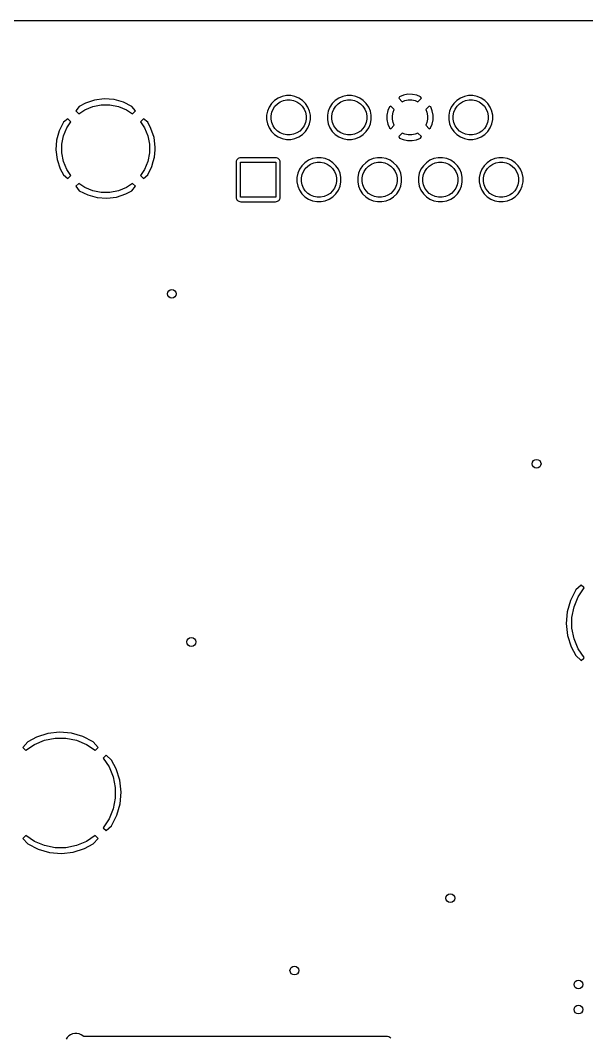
# Model space of a CAD drawing. Extents: x 49 to 143, y -158 to -38.
# Drawn here: x 88.47 to 114.3, y -85.86 to -39.47 of the extents above; entities that cross this region are included whole.
import ezdxf

# ---------------------------------------------------------------- set-up
doc = ezdxf.new("R2010")
doc.units = 0
doc.layers.add('BLACK', color=7, linetype='CONTINUOUS')

msp = doc.modelspace()

# ---------------------------------------------------------------- linework, layer by layer
at = {"layer": 'BLACK', "linetype": 'CONTINUOUS'}
for p, q in [((55.3118, -39.468), (137.004, -39.468)), ((91.8548, -43.1068), (91.4322, -43.247)), ((92.2954, -43.0519), (91.8548, -43.1068)), ((92.7382, -43.0839), (92.2954, -43.0519)), ((93.1663, -43.2018), (92.7382, -43.0839)), ((100.062, -43.1192), (99.9222, -43.2585)), ((100.225, -43.0098), (100.062, -43.1192)), ((100.407, -42.9344), (100.225, -43.0098)), ((100.32, -43.187), (100.466, -43.1267)), ((100.601, -42.896), (100.407, -42.9344)), ((100.466, -43.1267), (100.62, -43.096)), ((100.797, -42.896), (100.601, -42.896)), ((100.62, -43.096), (100.778, -43.096)), ((100.778, -43.096), (100.932, -43.1267)), ((100.991, -42.9344), (100.797, -42.896)), ((100.932, -43.1267), (101.078, -43.187)), ((101.173, -43.0098), (100.991, -42.9344)), ((101.336, -43.1192), (101.173, -43.0098)), ((101.476, -43.2585), (101.336, -43.1192)), ((102.832, -43.1192), (102.692, -43.2585)), ((102.995, -43.0098), (102.832, -43.1192)), ((103.177, -42.9344), (102.995, -43.0098)), ((103.09, -43.187), (103.236, -43.1267)), ((103.371, -42.896), (103.177, -42.9344)), ((103.236, -43.1267), (103.39, -43.096)), ((103.567, -42.896), (103.371, -42.896)), ((103.39, -43.096), (103.548, -43.096)), ((103.548, -43.096), (103.702, -43.1267)), ((103.761, -42.9344), (103.567, -42.896)), ((103.702, -43.1267), (103.848, -43.187)), ((103.943, -43.0098), (103.761, -42.9344)), ((104.106, -43.1192), (103.943, -43.0098)), ((104.246, -43.2585), (104.106, -43.1192)), ((105.759, -42.9535), (105.722, -43.0201)), ((105.722, -43.0201), (105.881, -43.1785)), ((105.936, -42.8812), (105.759, -42.9535)), ((105.881, -43.1785), (106.006, -43.1267)), ((106.14, -42.8416), (105.936, -42.8812)), ((106.006, -43.1267), (106.16, -43.096)), ((106.347, -42.8425), (106.14, -42.8416)), ((106.16, -43.096), (106.318, -43.096)), ((106.318, -43.096), (106.472, -43.1267)), ((106.551, -42.8838), (106.347, -42.8425)), ((106.472, -43.1267), (106.597, -43.1785)), ((106.719, -42.9545), (106.551, -42.8838)), ((106.597, -43.1785), (106.756, -43.0201)), ((106.756, -43.0201), (106.719, -42.9545)), ((108.372, -43.1192), (108.232, -43.2585)), ((108.535, -43.0098), (108.372, -43.1192)), ((108.717, -42.9344), (108.535, -43.0098)), ((108.63, -43.187), (108.776, -43.1267)), ((108.911, -42.896), (108.717, -42.9344)), ((108.776, -43.1267), (108.93, -43.096)), ((109.107, -42.896), (108.911, -42.896)), ((108.93, -43.096), (109.088, -43.096)), ((109.088, -43.096), (109.242, -43.1267)), ((109.301, -42.9344), (109.107, -42.896)), ((109.242, -43.1267), (109.388, -43.187)), ((109.483, -43.0098), (109.301, -42.9344)), ((109.646, -43.1192), (109.483, -43.0098)), ((109.786, -43.2585), (109.646, -43.1192)), ((91.1558, -43.3948), (90.9915, -43.5943)), ((90.9915, -43.5943), (91.1274, -43.7302)), ((91.1274, -43.7302), (91.4066, -43.5436)), ((91.4322, -43.247), (91.1558, -43.3948)), ((91.4066, -43.5436), (91.7706, -43.3929)), ((91.7706, -43.3929), (92.157, -43.316)), ((92.157, -43.316), (92.551, -43.316)), ((92.551, -43.316), (92.9374, -43.3929)), ((92.9374, -43.3929), (93.3014, -43.5436)), ((93.5531, -43.3958), (93.1663, -43.2018)), ((93.3014, -43.5436), (93.5806, -43.7302)), ((93.7165, -43.5943), (93.5531, -43.3958)), ((93.5938, -43.7169), (93.7165, -43.5943)), ((99.7374, -43.6043), (99.699, -43.7975)), ((99.8128, -43.4223), (99.7374, -43.6043)), ((99.9222, -43.2585), (99.8128, -43.4223)), ((99.9297, -43.6626), (99.99, -43.5171)), ((99.99, -43.5171), (100.078, -43.386)), ((100.078, -43.386), (100.189, -43.2746)), ((100.189, -43.2746), (100.32, -43.187)), ((101.078, -43.187), (101.209, -43.2746)), ((101.209, -43.2746), (101.32, -43.386)), ((101.32, -43.386), (101.408, -43.5171)), ((101.408, -43.5171), (101.468, -43.6626)), ((101.585, -43.4223), (101.476, -43.2585)), ((101.661, -43.6043), (101.585, -43.4223)), ((101.699, -43.7975), (101.661, -43.6043)), ((102.507, -43.6043), (102.469, -43.7975)), ((102.583, -43.4223), (102.507, -43.6043)), ((102.692, -43.2585), (102.583, -43.4223)), ((102.7, -43.6626), (102.76, -43.5171)), ((102.76, -43.5171), (102.848, -43.386)), ((102.848, -43.386), (102.959, -43.2746)), ((102.959, -43.2746), (103.09, -43.187)), ((103.848, -43.187), (103.979, -43.2746)), ((103.979, -43.2746), (104.09, -43.386)), ((104.09, -43.386), (104.178, -43.5171)), ((104.178, -43.5171), (104.238, -43.6626)), ((104.355, -43.4223), (104.246, -43.2585)), ((104.431, -43.6043), (104.355, -43.4223)), ((104.469, -43.7975), (104.431, -43.6043)), ((105.227, -43.5843), (105.185, -43.7877)), ((105.297, -43.4157), (105.227, -43.5843)), ((105.363, -43.3794), (105.297, -43.4157)), ((105.521, -43.5377), (105.363, -43.3794)), ((105.47, -43.6626), (105.521, -43.5377)), ((107.115, -43.3794), (106.957, -43.5377)), ((106.957, -43.5377), (107.008, -43.6626)), ((107.182, -43.4163), (107.115, -43.3794)), ((107.254, -43.5929), (107.182, -43.4163)), ((107.293, -43.7967), (107.254, -43.5929)), ((108.047, -43.6043), (108.009, -43.7975)), ((108.123, -43.4223), (108.047, -43.6043)), ((108.232, -43.2585), (108.123, -43.4223)), ((108.24, -43.6626), (108.3, -43.5171)), ((108.3, -43.5171), (108.388, -43.386)), ((108.388, -43.386), (108.499, -43.2746)), ((108.499, -43.2746), (108.63, -43.187)), ((109.388, -43.187), (109.519, -43.2746)), ((109.519, -43.2746), (109.63, -43.386)), ((109.63, -43.386), (109.718, -43.5171)), ((109.718, -43.5171), (109.778, -43.6626)), ((109.895, -43.4223), (109.786, -43.2585)), ((109.971, -43.6043), (109.895, -43.4223)), ((109.974, -43.6202), (109.971, -43.6043)), ((90.6323, -43.9535), (90.4338, -44.1169)), ((90.7682, -44.0894), (90.6323, -43.9535)), ((93.5806, -43.7302), (93.5938, -43.717)), ((93.5938, -43.717), (93.5938, -43.7169)), ((94.0757, -43.9535), (93.9398, -44.0894)), ((94.2752, -44.1178), (94.0757, -43.9535)), ((99.699, -43.7975), (99.699, -43.9945)), ((99.699, -43.9945), (99.7374, -44.1877)), ((99.899, -43.8172), (99.9297, -43.6626)), ((99.899, -43.9748), (99.899, -43.8172)), ((99.9297, -44.1294), (99.899, -43.9748)), ((101.468, -43.6626), (101.499, -43.8172)), ((101.499, -43.9748), (101.468, -44.1294)), ((101.499, -43.8172), (101.499, -43.9748)), ((101.661, -44.1877), (101.699, -43.9945)), ((101.699, -43.9945), (101.699, -43.7975)), ((102.469, -43.7975), (102.469, -43.9945)), ((102.469, -43.9945), (102.507, -44.1877)), ((102.669, -43.8172), (102.7, -43.6626)), ((102.669, -43.9748), (102.669, -43.8172)), ((102.7, -44.1294), (102.669, -43.9748)), ((104.238, -43.6626), (104.269, -43.8172)), ((104.269, -43.9748), (104.238, -44.1294)), ((104.269, -43.8172), (104.269, -43.9748)), ((104.431, -44.1877), (104.469, -43.9945)), ((104.469, -43.9945), (104.469, -43.7975)), ((105.185, -43.7877), (105.185, -43.9953)), ((105.185, -43.9953), (105.224, -44.1991)), ((105.439, -43.8172), (105.47, -43.6626)), ((105.439, -43.9748), (105.439, -43.8172)), ((105.47, -44.1294), (105.439, -43.9748)), ((107.008, -43.6626), (107.039, -43.8172)), ((107.039, -43.9748), (107.008, -44.1294)), ((107.039, -43.8172), (107.039, -43.9748)), ((107.251, -44.2077), (107.293, -44.0043)), ((107.293, -44.0043), (107.293, -43.7967)), ((108.009, -43.7975), (108.009, -43.9945)), ((108.009, -43.9945), (108.047, -44.1877)), ((108.209, -43.8172), (108.24, -43.6626)), ((108.209, -43.9748), (108.209, -43.8172)), ((108.24, -44.1294), (108.209, -43.9748)), ((109.778, -43.6626), (109.809, -43.8172)), ((109.809, -43.9748), (109.778, -44.1294)), ((109.809, -43.8172), (109.809, -43.9748)), ((109.971, -44.1877), (110.009, -43.9945)), ((109.974, -43.6203), (109.974, -43.6202)), ((110.009, -43.7975), (109.974, -43.6203)), ((110.009, -43.9945), (110.009, -43.7975)), ((90.2398, -44.5037), (90.1219, -44.9318)), ((90.4338, -44.1169), (90.2398, -44.5037)), ((90.4309, -44.7326), (90.5816, -44.3686)), ((90.5816, -44.3686), (90.7682, -44.0894)), ((93.9398, -44.0894), (94.1264, -44.3686)), ((94.1264, -44.3686), (94.2771, -44.7326)), ((94.423, -44.3942), (94.2752, -44.1178)), ((94.5632, -44.8168), (94.423, -44.3942)), ((99.7374, -44.1877), (99.8128, -44.3697)), ((99.8128, -44.3697), (99.9222, -44.5335)), ((99.9222, -44.5335), (100.062, -44.6728)), ((99.99, -44.2749), (99.9297, -44.1294)), ((100.078, -44.406), (99.99, -44.2749)), ((100.189, -44.5174), (100.078, -44.406)), ((100.32, -44.605), (100.189, -44.5174)), ((101.209, -44.5174), (101.078, -44.605)), ((101.32, -44.406), (101.209, -44.5174)), ((101.408, -44.2749), (101.32, -44.406)), ((101.336, -44.6728), (101.476, -44.5335)), ((101.468, -44.1294), (101.408, -44.2749)), ((101.476, -44.5335), (101.585, -44.3697)), ((101.585, -44.3697), (101.661, -44.1877)), ((102.507, -44.1877), (102.583, -44.3697)), ((102.583, -44.3697), (102.692, -44.5335)), ((102.692, -44.5335), (102.832, -44.6728)), ((102.76, -44.2749), (102.7, -44.1294)), ((102.848, -44.406), (102.76, -44.2749)), ((102.959, -44.5174), (102.848, -44.406)), ((103.09, -44.605), (102.959, -44.5174)), ((103.979, -44.5174), (103.848, -44.605)), ((104.09, -44.406), (103.979, -44.5174)), ((104.178, -44.2749), (104.09, -44.406)), ((104.106, -44.6727), (104.246, -44.5335)), ((104.238, -44.1294), (104.178, -44.2749)), ((104.246, -44.5335), (104.355, -44.3697)), ((104.355, -44.3697), (104.431, -44.1877)), ((105.224, -44.1991), (105.296, -44.3757)), ((105.296, -44.3757), (105.363, -44.4126)), ((105.363, -44.4126), (105.521, -44.2543)), ((105.521, -44.2543), (105.47, -44.1294)), ((107.008, -44.1294), (106.957, -44.2543)), ((106.957, -44.2543), (107.115, -44.4126)), ((107.115, -44.4126), (107.181, -44.3763)), ((107.181, -44.3763), (107.251, -44.2077)), ((108.047, -44.1877), (108.123, -44.3697)), ((108.123, -44.3697), (108.232, -44.5335)), ((108.232, -44.5335), (108.372, -44.6728)), ((108.3, -44.2749), (108.24, -44.1294)), ((108.388, -44.406), (108.3, -44.2749)), ((108.499, -44.5174), (108.388, -44.406)), ((108.63, -44.605), (108.499, -44.5174)), ((109.519, -44.5174), (109.388, -44.605)), ((109.63, -44.406), (109.519, -44.5174)), ((109.718, -44.2749), (109.63, -44.406)), ((109.646, -44.6728), (109.786, -44.5335)), ((109.778, -44.1294), (109.718, -44.2749)), ((109.786, -44.5335), (109.895, -44.3697)), ((109.895, -44.3697), (109.971, -44.1877)), ((90.1219, -44.9318), (90.0899, -45.3746)), ((90.354, -45.119), (90.4309, -44.7326)), ((94.2771, -44.7326), (94.354, -45.119)), ((94.6181, -45.2574), (94.5632, -44.8168)), ((100.062, -44.6728), (100.225, -44.7822)), ((100.225, -44.7822), (100.407, -44.8576)), ((100.466, -44.6653), (100.32, -44.605)), ((100.407, -44.8576), (100.601, -44.896)), ((100.62, -44.696), (100.466, -44.6653)), ((100.601, -44.896), (100.797, -44.896)), ((100.778, -44.696), (100.62, -44.696)), ((100.932, -44.6653), (100.778, -44.696)), ((100.797, -44.896), (100.991, -44.8576)), ((101.078, -44.605), (100.932, -44.6653)), ((100.991, -44.8576), (101.173, -44.7822)), ((101.173, -44.7822), (101.336, -44.6728)), ((102.832, -44.6728), (102.995, -44.7822)), ((102.995, -44.7822), (103.177, -44.8576)), ((103.236, -44.6653), (103.09, -44.605)), ((103.177, -44.8576), (103.371, -44.896)), ((103.39, -44.696), (103.236, -44.6653)), ((103.371, -44.896), (103.567, -44.896)), ((103.548, -44.696), (103.39, -44.696)), ((103.702, -44.6653), (103.548, -44.696)), ((103.567, -44.896), (103.761, -44.8576)), ((103.848, -44.605), (103.702, -44.6653)), ((103.761, -44.8576), (103.943, -44.7822)), ((103.943, -44.7822), (104.106, -44.6727)), ((105.881, -44.6135), (105.722, -44.7719)), ((105.722, -44.7719), (105.759, -44.8375)), ((105.759, -44.8375), (105.927, -44.9082)), ((106.006, -44.6653), (105.881, -44.6135)), ((105.927, -44.9082), (106.131, -44.9495)), ((106.16, -44.696), (106.006, -44.6653)), ((106.131, -44.9495), (106.338, -44.9504)), ((106.318, -44.696), (106.16, -44.696)), ((106.472, -44.6653), (106.318, -44.696)), ((106.338, -44.9504), (106.542, -44.9108)), ((106.597, -44.6135), (106.472, -44.6653)), ((106.542, -44.9108), (106.719, -44.8385)), ((106.756, -44.7719), (106.597, -44.6135)), ((106.719, -44.8385), (106.756, -44.7719)), ((108.372, -44.6728), (108.535, -44.7822)), ((108.535, -44.7822), (108.717, -44.8576)), ((108.776, -44.6653), (108.63, -44.605)), ((108.717, -44.8576), (108.911, -44.896)), ((108.93, -44.696), (108.776, -44.6653)), ((108.911, -44.896), (109.107, -44.896)), ((109.088, -44.696), (108.93, -44.696)), ((109.242, -44.6653), (109.088, -44.696)), ((109.107, -44.896), (109.301, -44.8576)), ((109.388, -44.605), (109.242, -44.6653)), ((109.301, -44.8576), (109.483, -44.7822)), ((109.483, -44.7822), (109.646, -44.6728)), ((90.0899, -45.3746), (90.1448, -45.8152)), ((90.354, -45.513), (90.354, -45.119)), ((94.354, -45.119), (94.354, -45.513)), ((94.5861, -45.7002), (94.61, -45.37)), ((94.61, -45.37), (94.6181, -45.2574)), ((94.61, -45.37), (94.61, -45.37)), ((90.1448, -45.8152), (90.285, -46.2378)), ((90.4309, -45.8994), (90.354, -45.513)), ((90.5816, -46.2634), (90.4309, -45.8994)), ((94.2771, -45.8994), (94.1264, -46.2634)), ((94.354, -45.513), (94.2771, -45.8994)), ((94.4682, -46.1283), (94.5285, -45.9095)), ((94.5285, -45.9095), (94.5861, -45.7002)), ((94.5285, -45.9095), (94.5285, -45.9095)), ((98.3169, -45.8968), (98.3125, -45.9409)), ((98.3283, -45.8591), (98.3169, -45.8968)), ((98.3469, -45.8243), (98.3283, -45.8591)), ((98.3719, -45.7939), (98.3469, -45.8243)), ((98.4023, -45.7689), (98.3719, -45.7939)), ((98.4371, -45.7503), (98.4023, -45.7689)), ((98.4748, -45.7389), (98.4371, -45.7503)), ((98.5189, -45.7345), (98.4748, -45.7389)), ((100.109, -45.7345), (98.5189, -45.7345)), ((100.153, -45.7389), (100.109, -45.7345)), ((100.191, -45.7503), (100.153, -45.7389)), ((100.226, -45.7689), (100.191, -45.7503)), ((100.256, -45.7939), (100.226, -45.7689)), ((100.281, -45.8243), (100.256, -45.7939)), ((100.3, -45.8591), (100.281, -45.8243)), ((100.311, -45.8968), (100.3, -45.8591)), ((100.315, -45.9409), (100.311, -45.8968)), ((101.61, -45.8498), (101.447, -45.9592)), ((101.792, -45.7744), (101.61, -45.8498)), ((101.986, -45.736), (101.792, -45.7744)), ((102.182, -45.736), (101.986, -45.736)), ((102.376, -45.7744), (102.182, -45.736)), ((102.558, -45.8498), (102.376, -45.7744)), ((102.721, -45.9592), (102.558, -45.8498)), ((104.38, -45.8498), (104.217, -45.9592)), ((104.562, -45.7744), (104.38, -45.8498)), ((104.756, -45.736), (104.562, -45.7744)), ((104.952, -45.736), (104.756, -45.736)), ((105.146, -45.7744), (104.952, -45.736)), ((105.328, -45.8498), (105.146, -45.7744)), ((105.491, -45.9592), (105.328, -45.8498)), ((107.15, -45.8498), (106.987, -45.9592)), ((107.332, -45.7744), (107.15, -45.8498)), ((107.526, -45.736), (107.332, -45.7744)), ((107.722, -45.736), (107.526, -45.736)), ((107.916, -45.7744), (107.722, -45.736)), ((108.098, -45.8498), (107.916, -45.7744)), ((108.261, -45.9592), (108.098, -45.8498)), ((109.92, -45.8498), (109.757, -45.9592)), ((110.102, -45.7744), (109.92, -45.8498)), ((110.296, -45.736), (110.102, -45.7744)), ((110.492, -45.736), (110.296, -45.736)), ((110.686, -45.7744), (110.492, -45.736)), ((110.868, -45.8498), (110.686, -45.7744)), ((111.031, -45.9592), (110.868, -45.8498)), ((90.285, -46.2378), (90.4328, -46.5142)), ((90.7682, -46.5426), (90.5816, -46.2634)), ((94.1264, -46.2634), (93.9398, -46.5426)), ((94.2742, -46.5151), (94.4682, -46.1283)), ((98.3125, -45.9409), (98.3125, -47.5311)), ((98.514, -47.536), (98.514, -45.936)), ((98.514, -45.936), (100.114, -45.936)), ((100.114, -45.936), (100.114, -47.536)), ((100.315, -47.5311), (100.315, -45.9409)), ((101.198, -46.2623), (101.122, -46.4443)), ((101.307, -46.0985), (101.198, -46.2623)), ((101.447, -45.9592), (101.307, -46.0985)), ((101.315, -46.5026), (101.375, -46.3571)), ((101.375, -46.3571), (101.463, -46.226)), ((101.463, -46.226), (101.574, -46.1146)), ((101.574, -46.1146), (101.705, -46.027)), ((101.705, -46.027), (101.851, -45.9667)), ((101.851, -45.9667), (102.005, -45.936)), ((102.005, -45.936), (102.163, -45.936)), ((102.163, -45.936), (102.317, -45.9667)), ((102.317, -45.9667), (102.463, -46.027)), ((102.463, -46.027), (102.594, -46.1146)), ((102.594, -46.1146), (102.705, -46.226)), ((102.705, -46.226), (102.793, -46.3571)), ((102.861, -46.0985), (102.721, -45.9592)), ((102.793, -46.3571), (102.853, -46.5026)), ((102.97, -46.2623), (102.861, -46.0985)), ((103.046, -46.4443), (102.97, -46.2623)), ((103.968, -46.2623), (103.892, -46.4443)), ((104.077, -46.0985), (103.968, -46.2623)), ((104.217, -45.9592), (104.077, -46.0985)), ((104.085, -46.5026), (104.145, -46.3571)), ((104.145, -46.3571), (104.233, -46.226)), ((104.233, -46.226), (104.344, -46.1146)), ((104.344, -46.1146), (104.475, -46.027)), ((104.475, -46.027), (104.621, -45.9667)), ((104.621, -45.9667), (104.775, -45.936)), ((104.775, -45.936), (104.933, -45.936)), ((104.933, -45.936), (105.087, -45.9667)), ((105.087, -45.9667), (105.233, -46.027)), ((105.233, -46.027), (105.364, -46.1146)), ((105.364, -46.1146), (105.475, -46.226)), ((105.475, -46.226), (105.563, -46.3571)), ((105.631, -46.0985), (105.491, -45.9592)), ((105.563, -46.3571), (105.623, -46.5026)), ((105.74, -46.2623), (105.631, -46.0985)), ((105.816, -46.4443), (105.74, -46.2623)), ((106.738, -46.2623), (106.662, -46.4443)), ((106.847, -46.0985), (106.738, -46.2623)), ((106.987, -45.9592), (106.847, -46.0985)), ((106.855, -46.5026), (106.915, -46.3571)), ((106.915, -46.3571), (107.003, -46.226)), ((107.003, -46.226), (107.114, -46.1146)), ((107.114, -46.1146), (107.245, -46.027)), ((107.245, -46.027), (107.391, -45.9667)), ((107.391, -45.9667), (107.545, -45.936)), ((107.545, -45.936), (107.703, -45.936)), ((107.703, -45.936), (107.857, -45.9667)), ((107.857, -45.9667), (108.003, -46.027)), ((108.003, -46.027), (108.134, -46.1146)), ((108.134, -46.1146), (108.245, -46.226)), ((108.245, -46.226), (108.333, -46.3571)), ((108.401, -46.0985), (108.261, -45.9592)), ((108.333, -46.3571), (108.393, -46.5026)), ((108.51, -46.2623), (108.401, -46.0985)), ((108.586, -46.4443), (108.51, -46.2623)), ((109.508, -46.2623), (109.432, -46.4443)), ((109.617, -46.0985), (109.508, -46.2623)), ((109.757, -45.9592), (109.617, -46.0985)), ((109.625, -46.5026), (109.685, -46.3571)), ((109.685, -46.3571), (109.773, -46.226)), ((109.773, -46.226), (109.884, -46.1146)), ((109.884, -46.1146), (110.015, -46.027)), ((110.015, -46.027), (110.161, -45.9667)), ((110.161, -45.9667), (110.315, -45.936)), ((110.315, -45.936), (110.473, -45.936)), ((110.473, -45.936), (110.627, -45.9667)), ((110.627, -45.9667), (110.773, -46.027)), ((110.773, -46.027), (110.904, -46.1146)), ((110.904, -46.1146), (111.015, -46.226)), ((111.015, -46.226), (111.103, -46.3571)), ((111.171, -46.0985), (111.031, -45.9592)), ((111.103, -46.3571), (111.163, -46.5026)), ((111.28, -46.2623), (111.171, -46.0985)), ((111.356, -46.4443), (111.28, -46.2623)), ((90.4328, -46.5142), (90.6323, -46.6785)), ((90.6323, -46.6785), (90.7682, -46.5426)), ((93.9398, -46.5426), (94.0757, -46.6785)), ((94.0757, -46.6785), (94.2742, -46.5151)), ((101.122, -46.4443), (101.084, -46.6375)), ((101.084, -46.6375), (101.084, -46.8345)), ((101.084, -46.8345), (101.122, -47.0277)), ((101.284, -46.6572), (101.315, -46.5026)), ((101.284, -46.8148), (101.284, -46.6572)), ((101.315, -46.9694), (101.284, -46.8148)), ((102.853, -46.5026), (102.884, -46.6572)), ((102.884, -46.8148), (102.853, -46.9694)), ((102.884, -46.6572), (102.884, -46.8148)), ((103.084, -46.6375), (103.046, -46.4443)), ((103.046, -47.0277), (103.084, -46.8345)), ((103.084, -46.8345), (103.084, -46.6375)), ((103.892, -46.4443), (103.854, -46.6375)), ((103.854, -46.6375), (103.854, -46.8345)), ((103.854, -46.8345), (103.892, -47.0277)), ((104.054, -46.6572), (104.085, -46.5026)), ((104.054, -46.8148), (104.054, -46.6572)), ((104.085, -46.9694), (104.054, -46.8148)), ((105.623, -46.5026), (105.654, -46.6572)), ((105.654, -46.8148), (105.623, -46.9694)), ((105.654, -46.6572), (105.654, -46.8148)), ((105.854, -46.6375), (105.816, -46.4443)), ((105.816, -47.0277), (105.854, -46.8345)), ((105.854, -46.8345), (105.854, -46.6375)), ((106.662, -46.4443), (106.624, -46.6375)), ((106.624, -46.6375), (106.624, -46.8345)), ((106.624, -46.8345), (106.662, -47.0277)), ((106.824, -46.6572), (106.855, -46.5026)), ((106.824, -46.8148), (106.824, -46.6572)), ((106.855, -46.9694), (106.824, -46.8148)), ((108.393, -46.5026), (108.424, -46.6572)), ((108.424, -46.8148), (108.393, -46.9694)), ((108.424, -46.6572), (108.424, -46.8148)), ((108.624, -46.6375), (108.586, -46.4443)), ((108.586, -47.0277), (108.624, -46.8345)), ((108.624, -46.8345), (108.624, -46.6375)), ((109.432, -46.4443), (109.394, -46.6375)), ((109.394, -46.6375), (109.394, -46.8345)), ((109.394, -46.8345), (109.432, -47.0277)), ((109.594, -46.6572), (109.625, -46.5026)), ((109.594, -46.8148), (109.594, -46.6572)), ((109.625, -46.9694), (109.594, -46.8148)), ((111.163, -46.5026), (111.194, -46.6572)), ((111.194, -46.8148), (111.163, -46.9694)), ((111.194, -46.6572), (111.194, -46.8148)), ((111.394, -46.6375), (111.356, -46.4443)), ((111.359, -47.0116), (111.394, -46.8345)), ((111.394, -46.8345), (111.394, -46.6375)), ((91.1274, -46.9018), (90.9915, -47.0377)), ((90.9915, -47.0377), (91.1549, -47.2362)), ((91.4066, -47.0884), (91.1274, -46.9018)), ((91.1549, -47.2362), (91.5417, -47.4302)), ((91.7706, -47.2391), (91.4066, -47.0884)), ((92.157, -47.316), (91.7706, -47.2391)), ((92.551, -47.316), (92.157, -47.316)), ((92.9374, -47.2391), (92.551, -47.316)), ((93.3014, -47.0884), (92.9374, -47.2391)), ((93.2758, -47.385), (93.5522, -47.2372)), ((93.5806, -46.9018), (93.3014, -47.0884)), ((93.5522, -47.2372), (93.7165, -47.0377)), ((93.7165, -47.0377), (93.5806, -46.9018)), ((101.122, -47.0277), (101.198, -47.2097)), ((101.198, -47.2097), (101.307, -47.3735)), ((101.375, -47.1149), (101.315, -46.9694)), ((101.463, -47.246), (101.375, -47.1149)), ((101.574, -47.3574), (101.463, -47.246)), ((102.705, -47.246), (102.594, -47.3574)), ((102.793, -47.1149), (102.705, -47.246)), ((102.853, -46.9694), (102.793, -47.1149)), ((102.861, -47.3735), (102.97, -47.2097)), ((102.97, -47.2097), (103.046, -47.0277)), ((103.892, -47.0277), (103.968, -47.2097)), ((103.968, -47.2097), (104.077, -47.3735)), ((104.145, -47.1149), (104.085, -46.9694)), ((104.233, -47.246), (104.145, -47.1149)), ((104.344, -47.3574), (104.233, -47.246)), ((105.475, -47.246), (105.364, -47.3574)), ((105.563, -47.1149), (105.475, -47.246)), ((105.623, -46.9694), (105.563, -47.1149)), ((105.631, -47.3735), (105.74, -47.2097)), ((105.74, -47.2097), (105.816, -47.0277)), ((106.662, -47.0277), (106.738, -47.2097)), ((106.738, -47.2097), (106.847, -47.3735)), ((106.915, -47.1149), (106.855, -46.9694)), ((107.003, -47.246), (106.915, -47.1149)), ((107.114, -47.3574), (107.003, -47.246)), ((108.245, -47.246), (108.134, -47.3574)), ((108.333, -47.1149), (108.245, -47.246)), ((108.393, -46.9694), (108.333, -47.1149)), ((108.401, -47.3735), (108.51, -47.2097)), ((108.51, -47.2097), (108.586, -47.0277)), ((109.432, -47.0277), (109.508, -47.2097)), ((109.508, -47.2097), (109.617, -47.3735)), ((109.685, -47.1149), (109.625, -46.9694)), ((109.773, -47.246), (109.685, -47.1149)), ((109.884, -47.3574), (109.773, -47.246)), ((111.015, -47.246), (110.904, -47.3574)), ((111.103, -47.1149), (111.015, -47.246)), ((111.163, -46.9694), (111.103, -47.1149)), ((111.171, -47.3735), (111.28, -47.2097)), ((111.28, -47.2097), (111.356, -47.0277)), ((111.356, -47.0277), (111.359, -47.0117)), ((111.359, -47.0117), (111.359, -47.0116)), ((91.5417, -47.4302), (91.9698, -47.5481)), ((91.9698, -47.5481), (92.4126, -47.5801)), ((92.4126, -47.5801), (92.8532, -47.5252)), ((92.8532, -47.5252), (93.2758, -47.385)), ((98.3125, -47.5311), (98.3169, -47.5752)), ((98.3169, -47.5752), (98.3283, -47.6129)), ((98.3283, -47.6129), (98.3469, -47.6477)), ((98.3469, -47.6477), (98.3719, -47.6781)), ((98.3719, -47.6781), (98.4023, -47.7031)), ((98.4023, -47.7031), (98.4371, -47.7217)), ((98.4371, -47.7217), (98.4748, -47.7331)), ((98.4748, -47.7331), (98.5189, -47.7375)), ((100.114, -47.536), (98.514, -47.536)), ((98.5189, -47.7375), (100.109, -47.7375)), ((100.109, -47.7375), (100.153, -47.7331)), ((100.153, -47.7331), (100.191, -47.7217)), ((100.191, -47.7217), (100.226, -47.7031)), ((100.226, -47.7031), (100.256, -47.6781)), ((100.256, -47.6781), (100.281, -47.6477)), ((100.281, -47.6477), (100.3, -47.6129)), ((100.3, -47.6129), (100.311, -47.5752)), ((100.311, -47.5752), (100.315, -47.5311)), ((101.307, -47.3735), (101.447, -47.5128)), ((101.447, -47.5128), (101.61, -47.6222)), ((101.705, -47.445), (101.574, -47.3574)), ((101.61, -47.6222), (101.792, -47.6976)), ((101.851, -47.5053), (101.705, -47.445)), ((101.792, -47.6976), (101.986, -47.736)), ((102.005, -47.536), (101.851, -47.5053)), ((101.986, -47.736), (102.182, -47.736)), ((102.163, -47.536), (102.005, -47.536)), ((102.317, -47.5053), (102.163, -47.536)), ((102.182, -47.736), (102.376, -47.6976)), ((102.463, -47.445), (102.317, -47.5053)), ((102.376, -47.6976), (102.558, -47.6222)), ((102.594, -47.3574), (102.463, -47.445)), ((102.558, -47.6222), (102.721, -47.5128)), ((102.721, -47.5128), (102.861, -47.3735)), ((104.077, -47.3735), (104.217, -47.5128)), ((104.217, -47.5128), (104.38, -47.6222)), ((104.475, -47.445), (104.344, -47.3574)), ((104.38, -47.6222), (104.562, -47.6976)), ((104.621, -47.5053), (104.475, -47.445)), ((104.562, -47.6976), (104.756, -47.736)), ((104.775, -47.536), (104.621, -47.5053)), ((104.756, -47.736), (104.952, -47.736)), ((104.933, -47.536), (104.775, -47.536)), ((105.087, -47.5053), (104.933, -47.536)), ((104.952, -47.736), (105.146, -47.6976)), ((105.233, -47.445), (105.087, -47.5053)), ((105.146, -47.6976), (105.328, -47.6222)), ((105.364, -47.3574), (105.233, -47.445)), ((105.328, -47.6222), (105.491, -47.5128)), ((105.491, -47.5128), (105.631, -47.3735)), ((106.847, -47.3735), (106.987, -47.5128)), ((106.987, -47.5128), (107.15, -47.6222)), ((107.245, -47.445), (107.114, -47.3574)), ((107.15, -47.6222), (107.332, -47.6976)), ((107.391, -47.5053), (107.245, -47.445)), ((107.332, -47.6976), (107.526, -47.736)), ((107.545, -47.536), (107.391, -47.5053)), ((107.526, -47.736), (107.722, -47.736)), ((107.703, -47.536), (107.545, -47.536)), ((107.857, -47.5053), (107.703, -47.536)), ((107.722, -47.736), (107.916, -47.6976)), ((108.003, -47.445), (107.857, -47.5053)), ((107.916, -47.6976), (108.098, -47.6222)), ((108.134, -47.3574), (108.003, -47.445)), ((108.098, -47.6222), (108.261, -47.5128)), ((108.261, -47.5128), (108.401, -47.3735)), ((109.617, -47.3735), (109.757, -47.5128)), ((109.757, -47.5128), (109.92, -47.6222)), ((110.015, -47.445), (109.884, -47.3574)), ((109.92, -47.6222), (110.102, -47.6976)), ((110.161, -47.5053), (110.015, -47.445)), ((110.102, -47.6976), (110.296, -47.736)), ((110.315, -47.536), (110.161, -47.5053)), ((110.296, -47.736), (110.492, -47.736)), ((110.473, -47.536), (110.315, -47.536)), ((110.627, -47.5053), (110.473, -47.536)), ((110.492, -47.736), (110.686, -47.6976)), ((110.773, -47.445), (110.627, -47.5053)), ((110.686, -47.6976), (110.868, -47.6222)), ((110.904, -47.3574), (110.773, -47.445)), ((110.868, -47.6222), (111.031, -47.5128)), ((111.031, -47.5128), (111.171, -47.3735)), ((114.051, -65.2256), (113.8, -65.4461)), ((113.912, -65.7578), (114.181, -65.3549)), ((114.161, -65.3353), (114.051, -65.2256)), ((114.181, -65.3549), (114.161, -65.3353)), ((114.161, -65.3353), (114.161, -65.3353)), ((113.8, -65.4461), (113.555, -65.9201)), ((113.723, -66.2128), (113.912, -65.7578)), ((113.555, -65.9201), (113.405, -66.4414)), ((113.627, -66.6958), (113.723, -66.2128)), ((113.405, -66.4414), (113.36, -66.982)), ((113.627, -67.1882), (113.627, -66.6958)), ((113.36, -66.982), (113.421, -67.5211)), ((113.723, -67.6712), (113.627, -67.1882)), ((113.421, -67.5211), (113.586, -68.0386)), ((113.912, -68.1262), (113.723, -67.6712)), ((113.586, -68.0386), (113.799, -68.4374)), ((114.181, -68.5291), (113.912, -68.1262)), ((113.799, -68.4374), (114.051, -68.6584)), ((114.051, -68.6584), (114.161, -68.5487)), ((114.161, -68.5486), (114.181, -68.5291)), ((114.161, -68.5487), (114.161, -68.5486)), ((88.8016, -72.3737), (88.5806, -72.6258)), ((89.2005, -72.1605), (88.8016, -72.3737)), ((89.1128, -72.4859), (89.5678, -72.2975)), ((89.7179, -71.9953), (89.2005, -72.1605)), ((89.5678, -72.2975), (90.0508, -72.2014)), ((90.257, -71.9344), (89.7179, -71.9953)), ((90.0508, -72.2014), (90.5432, -72.2014)), ((90.7976, -71.9797), (90.257, -71.9344)), ((90.5432, -72.2014), (91.0262, -72.2975)), ((91.3189, -72.1297), (90.7976, -71.9797)), ((91.0262, -72.2975), (91.4812, -72.4859)), ((91.7929, -72.3743), (91.3189, -72.1297)), ((92.0134, -72.6258), (91.7929, -72.3743)), ((88.5806, -72.6258), (88.6903, -72.7355)), ((88.6903, -72.7355), (88.6904, -72.7356)), ((88.6904, -72.7356), (88.7099, -72.7551)), ((88.7099, -72.7551), (89.1128, -72.4859)), ((91.4812, -72.4859), (91.8841, -72.7551)), ((91.8841, -72.7551), (91.9037, -72.7355)), ((91.9037, -72.7355), (92.0134, -72.6258)), ((91.9037, -72.7355), (91.9037, -72.7355)), ((92.2628, -73.0949), (92.2433, -73.1143)), ((92.2433, -73.1143), (92.5125, -73.5172)), ((92.2629, -73.0947), (92.2628, -73.0949)), ((92.3726, -72.985), (92.2629, -73.0947)), ((92.6247, -73.206), (92.3726, -72.985)), ((92.8379, -73.6049), (92.6247, -73.206)), ((92.5125, -73.5172), (92.7009, -73.9722)), ((93.0031, -74.1223), (92.8379, -73.6049)), ((92.7009, -73.9722), (92.797, -74.4552)), ((93.064, -74.6614), (93.0031, -74.1223)), ((92.797, -74.4552), (92.797, -74.9476)), ((93.0187, -75.202), (93.064, -74.6614)), ((92.797, -74.9476), (92.7009, -75.4306)), ((92.7009, -75.4306), (92.5125, -75.8856)), ((92.8687, -75.7233), (93.0187, -75.202)), ((92.5125, -75.8856), (92.2433, -76.2885)), ((92.6241, -76.1973), (92.8687, -75.7233)), ((92.2433, -76.2885), (92.2629, -76.3081)), ((92.2629, -76.3081), (92.2629, -76.3081)), ((92.2629, -76.3081), (92.3726, -76.4178)), ((92.3726, -76.4178), (92.6241, -76.1973)), ((88.6903, -76.6673), (88.5806, -76.777)), ((88.5806, -76.777), (88.8011, -77.0285)), ((88.7099, -76.6477), (88.6903, -76.6673)), ((88.6903, -76.6673), (88.6903, -76.6673)), ((89.1128, -76.9169), (88.7099, -76.6477)), ((89.5678, -77.1053), (89.1128, -76.9169)), ((91.4812, -76.9169), (91.0262, -77.1053)), ((91.8841, -76.6477), (91.4812, -76.9169)), ((91.7924, -77.0291), (92.0134, -76.777)), ((91.9035, -76.6672), (91.8841, -76.6477)), ((91.9037, -76.6673), (91.9035, -76.6672)), ((92.0134, -76.777), (91.9037, -76.6673)), ((88.8011, -77.0285), (89.2751, -77.2731)), ((89.2751, -77.2731), (89.7964, -77.4231)), ((90.0508, -77.2014), (89.5678, -77.1053)), ((89.7964, -77.4231), (90.337, -77.4684)), ((90.5432, -77.2014), (90.0508, -77.2014)), ((90.337, -77.4684), (90.8761, -77.4075)), ((91.0262, -77.1053), (90.5432, -77.2014)), ((90.8761, -77.4075), (91.3936, -77.2423)), ((91.3936, -77.2423), (91.7924, -77.0291)), ((90.6768, -85.7811), (90.6071, -85.8508)), ((90.7587, -85.7264), (90.6768, -85.7811)), ((90.8497, -85.6887), (90.7587, -85.7264)), ((90.9463, -85.6695), (90.8497, -85.6887)), ((91.0447, -85.6695), (90.9463, -85.6695)), ((91.1413, -85.6887), (91.0447, -85.6695)), ((91.2323, -85.7264), (91.1413, -85.6887)), ((91.3191, -85.7844), (91.2323, -85.7264)), ((91.324, -85.7885), (91.3191, -85.7844)), ((91.3245, -85.7888), (91.324, -85.7885)), ((91.3249, -85.7891), (91.3245, -85.7888)), ((91.333, -85.7935), (91.3249, -85.7891)), ((91.3411, -85.7979), (91.333, -85.7935)), ((91.3416, -85.7981), (91.3411, -85.7979)), ((91.3421, -85.7983), (91.3416, -85.7981)), ((91.3509, -85.801), (91.3421, -85.7983)), ((91.3597, -85.8038), (91.3509, -85.801)), ((91.3603, -85.8039), (91.3597, -85.8038)), ((91.3608, -85.804), (91.3603, -85.8039)), ((91.3699, -85.805), (91.3608, -85.804)), ((91.3791, -85.806), (91.3699, -85.805)), ((91.3802, -85.806), (91.3791, -85.806)), ((91.3805, -85.806), (91.3802, -85.806)), ((91.3802, -85.806), (91.3802, -85.806)), ((91.3802, -85.806), (91.3802, -85.806)), ((105.136, -85.806), (91.3805, -85.806)), ((105.141, -85.8056), (105.136, -85.806)), ((105.145, -85.8056), (105.141, -85.8056)), ((105.146, -85.8055), (105.145, -85.8056)), ((105.156, -85.8045), (105.146, -85.8055)), ((105.166, -85.8055), (105.156, -85.8045)), ((105.215, -85.8103), (105.166, -85.8055)), ((105.166, -85.8055), (105.166, -85.8055)), ((105.271, -85.8275), (105.215, -85.8103)), ((105.323, -85.8554), (105.271, -85.8275)), ((90.6071, -85.8508), (90.5524, -85.9327)), ((105.369, -85.8928), (105.323, -85.8554))]:
    msp.add_line(p, q, dxfattribs=at)
at = {"layer": 'BLACK'}
for centre in [(95.377, -51.943), (112.014, -59.69), (96.266, -67.818), (108.077, -79.502), (100.965, -82.804), (113.919, -83.439), (113.919, -84.582)]:
    msp.add_circle(centre, 0.2, dxfattribs=at)

doc.saveas('drawing.dxf')
